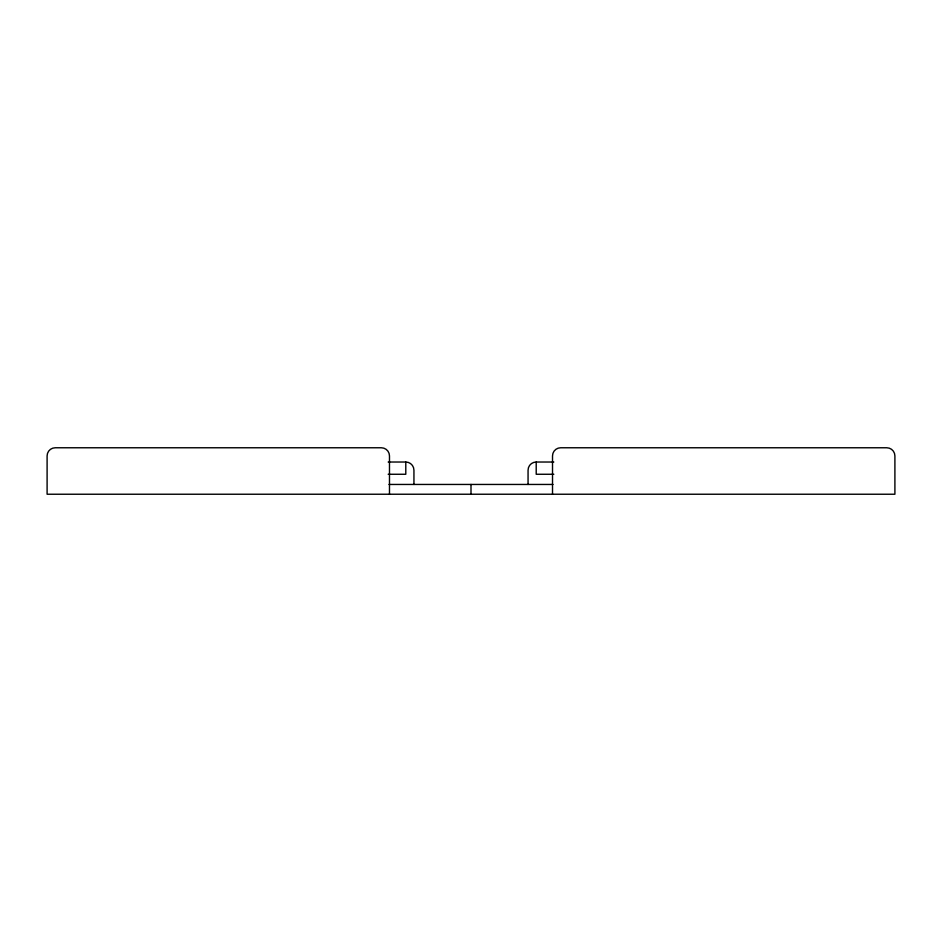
<?xml version="1.0" encoding="UTF-8"?>
<svg xmlns="http://www.w3.org/2000/svg" width="942" height="942" viewBox="0 0 942 942"><rect width="100%" height="100%" fill="white"/><g stroke="black" fill="none" stroke-linecap="round" stroke-linejoin="round"><path stroke-width="1.41" d="M388.186 462.027L405.79 462.027A8.148 8.148 0 0 1 413.938 470.188L413.938 484.447M528.062 484.447L528.062 470.188A8.148 8.148 0 0 1 536.21 462.027L553.814 462.027M388.186 474.262L405.79 474.262L405.79 462.027M553.814 474.262L536.21 474.262L536.21 462.027M388.987 484.447L553.013 484.447M552.518 494.232L552.518 455.916A8.148 8.148 0 0 1 560.667 447.768L886.752 447.768A8.148 8.148 0 0 1 894.9 455.916L894.9 494.232L47.1 494.232L47.1 455.916A8.148 8.148 0 0 1 55.248 447.768L381.333 447.768A8.148 8.148 0 0 1 389.482 455.916L389.482 494.232M471 484.447L471 494.232"/></g></svg>
